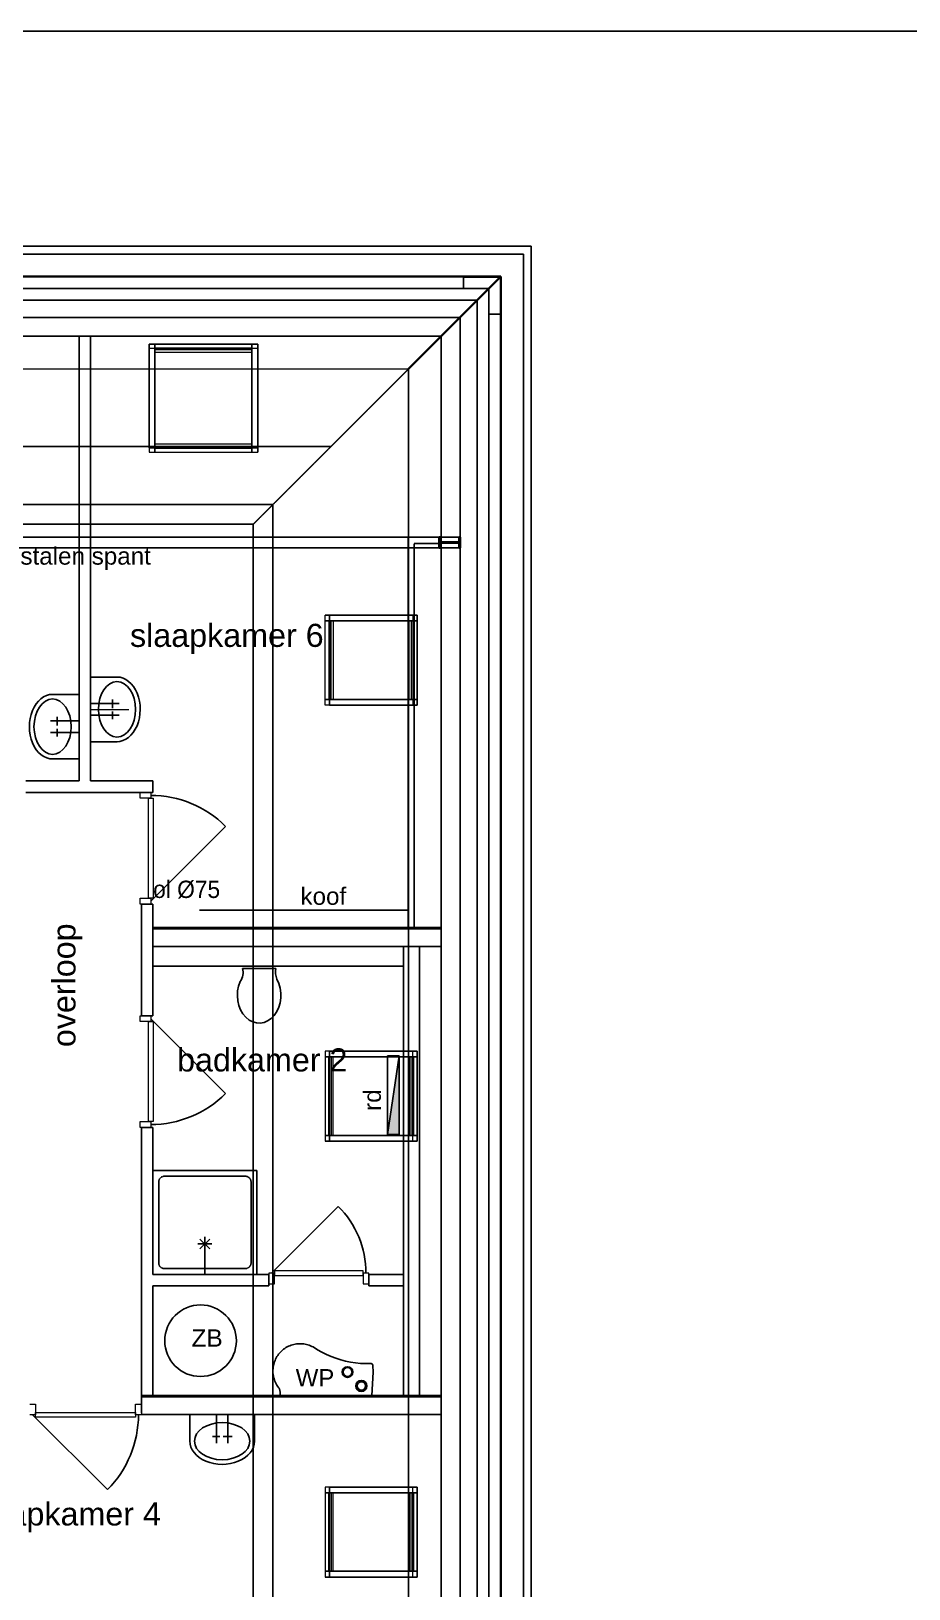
# Model space of a CAD drawing. Header units: millimetres. Extents: x 0 to 59350, y 0 to 29700.
# Drawn here: x 36092 to 39894, y 8906 to 15654 of the extents above; entities that cross this region are included whole.
import ezdxf

# ---------------------------------------------------------------- set-up
doc = ezdxf.new("R2010")
doc.units = ezdxf.units.MM
doc.linetypes.add('PUNKT2_S9', pattern=[1, 0, -1])
doc.linetypes.add('VERDECKT2_S2', pattern=[2.7, 2, -0.7])
doc.layers.add('Label', color=7, linetype='Continuous', lineweight=25)
doc.layers.add('Standard', color=7, linetype='Continuous', lineweight=25)
doc.styles.add('ARIAL', font='arial.ttf')

msp = doc.modelspace()

# ---------------------------------------------------------------- hatches: boundary and pattern name
at = {"layer": 'Standard', "linetype": 'PUNKT2_S9', "lineweight": 25}
msp.add_hatch(color=8, dxfattribs=at).paths.add_polyline_path([(37635.9, 10873.9), (37685.9, 10873.9), (37685.9, 11215.4)])

# ---------------------------------------------------------------- linework, layer by layer
at = {"layer": 'Label', "color": 7, "linetype": 'Continuous', "lineweight": -3}
msp.add_circle((36826.1, 9980.6), 155, dxfattribs=at)
at = {"layer": 'Standard', "color": 7, "linetype": 'Continuous', "lineweight": -3}
for p, q in [((42773, 15653.5), (35335.5, 15653.5)), ((38126.9, 7485.9), (38126.9, 14590.3)), ((37724.7, 13460.9), (37724.7, 11770.6)), ((37726.9, 13460.9), (37724.7, 13460.9)), ((37724.7, 11770.6), (37726.9, 11770.6)), ((36619.7, 11603.1), (36619.7, 11688.1)), ((37704.7, 11688.1), (37704.7, 10268.1)), ((37726.9, 11688.1), (37704.7, 11688.1)), ((37704.7, 11603.1), (37704.7, 11688.1)), ((37635.9, 11215.4), (37685.9, 11215.4)), ((37635.9, 10873.9), (37635.9, 11215.4)), ((37635.9, 10873.9), (37685.9, 11215.4)), ((37685.9, 11215.4), (37685.9, 10873.9)), ((37685.9, 10873.9), (37635.9, 10873.9)), ((37704.7, 10268.1), (37704.7, 10218.1)), ((37704.7, 10218.1), (37704.7, 9743.1)), ((37704.7, 9743.1), (37726.9, 9743.1))]:
    msp.add_line(p, q, dxfattribs=at)
at = {"layer": 'Standard', "color": 5, "linetype": 'Continuous', "lineweight": -3}
for p, q in [((38258.2, 14721.6), (34391.2, 14721.6)), ((38258.2, 7354.6), (38258.2, 14721.6)), ((34424.7, 14688.1), (38224.7, 14688.1)), ((38224.7, 14688.1), (38224.7, 7388.1)), ((37073.7, 14298.2), (36603.7, 14298.2)), ((36603.7, 14298.2), (36603.7, 14190.3)), ((37073.7, 14190.3), (37073.7, 14298.2)), ((37764.1, 13123.6), (37726.9, 13123.6)), ((37764.1, 12733.6), (37764.1, 13123.6)), ((36349.7, 12855.6), (36464.2, 12855.6)), ((36299.7, 12780.6), (36185.2, 12780.6)), ((36444.6, 12758.9), (36444.6, 12720.5)), ((36349.7, 12740.6), (36472.9, 12740.6)), ((36349.7, 12690.6), (36472.9, 12690.6)), ((36444.6, 12705.6), (36444.6, 12673.2)), ((37726.9, 12733.6), (37764.1, 12733.6)), ((36299.7, 12665.6), (36176.5, 12665.6)), ((36204.8, 12683.9), (36204.8, 12645.5)), ((36204.8, 12630.6), (36204.8, 12598.2)), ((36299.7, 12615.6), (36176.5, 12615.6)), ((36349.7, 12575.6), (36465.1, 12575.6)), ((36299.7, 12500.6), (36184.3, 12500.6)), ((36610.2, 11884.6), (36934.4, 12208.8)), ((37726.9, 11770.6), (36619.7, 11770.6)), ((36619.7, 11770.6), (36619.7, 11764.4)), ((36619.7, 11764.4), (37726.9, 11764.4)), ((37726.9, 11764.4), (36619.7, 11764.4)), ((36619.7, 11764.4), (36619.7, 11694.4)), ((36619.7, 11694.4), (36619.7, 11688.1)), ((36619.7, 11688.1), (37726.9, 11688.1)), ((37704.7, 11603.1), (36619.7, 11603.1)), ((37152.5, 11593.1), (37008.2, 11593.1)), ((36610.2, 11375.6), (36934.4, 11051.4)), ((37764.1, 11235.2), (37726.9, 11235.2)), ((37764.1, 10845.2), (37764.1, 11235.2)), ((37726.9, 10845.2), (37764.1, 10845.2)), ((37069.7, 10718.1), (36619.7, 10718.1)), ((36619.7, 10718.1), (36619.7, 10268.1)), ((36644.7, 10668.1), (36644.7, 10318.1)), ((37019.7, 10693.1), (36669.7, 10693.1)), ((37044.7, 10318.1), (37044.7, 10668.1)), ((37069.7, 10268.1), (37069.7, 10718.1)), ((37133.7, 10273.6), (37422.5, 10562.5)), ((36814.7, 10399.9), (36874.7, 10399.9)), ((36823.5, 10421.2), (36865.9, 10378.7)), ((36865.9, 10421.2), (36823.5, 10378.7)), ((36844.7, 10268.1), (36844.7, 10429.9)), ((36619.7, 10268.1), (37069.7, 10268.1)), ((36669.7, 10293.1), (37019.7, 10293.1)), ((36569.7, 9736.9), (36569.7, 9743.1)), ((37726.9, 9743.1), (36569.7, 9743.1)), ((36569.7, 9736.9), (37726.9, 9736.9)), ((37726.9, 9736.9), (36569.7, 9736.9)), ((36569.7, 9700.6), (36569.7, 9736.9)), ((36098.7, 9660.1), (36422.9, 9335.9)), ((36569.7, 9666.9), (36569.7, 9700.6)), ((36569.7, 9660.6), (37726.9, 9660.6)), ((36779.7, 9660.1), (36779.7, 9544.8)), ((36894.7, 9660.1), (36894.7, 9537)), ((36944.7, 9660.1), (36944.7, 9537)), ((37059.7, 9660.1), (37059.7, 9545.6)), ((36909.7, 9565.2), (36877.3, 9565.2)), ((36962.9, 9565.2), (36924.5, 9565.2)), ((37764.1, 9346.7), (37726.9, 9346.7)), ((37764.1, 8956.7), (37764.1, 9346.7)), ((37726.9, 8956.7), (37764.1, 8956.7))]:
    msp.add_line(p, q, dxfattribs=at)
at = {"layer": 'Standard', "color": 51, "linetype": 'Continuous', "lineweight": 18}
for p, q in [((37364.7, 14688.1), (34424.7, 14688.1)), ((38224.7, 14688.1), (37364.7, 14688.1)), ((38224.7, 7388.1), (38224.7, 14688.1))]:
    msp.add_line(p, q, dxfattribs=at)
at = {"layer": 'Standard', "color": 34, "linetype": 'Continuous', "lineweight": 18}
for p, q in [((38126.9, 14590.3), (34522.5, 14590.3)), ((37726.9, 14190.3), (38126.9, 14590.3)), ((38126.9, 14590.3), (37726.9, 14190.3)), ((38126.9, 7485.9), (38126.9, 14590.3))]:
    msp.add_line(p, q, dxfattribs=at)
at = {"layer": 'Standard', "color": 255, "linetype": 'Continuous', "lineweight": 35}
for p, q in [((38126.9, 14590.3), (34522.5, 14590.3)), ((37726.9, 14190.3), (38126.9, 14590.3)), ((38126.9, 14590.3), (37726.9, 14190.3)), ((38126.9, 7485.9), (38126.9, 14590.3))]:
    msp.add_line(p, q, dxfattribs=at)
at = {"layer": 'Standard', "color": 7, "linetype": 'Continuous', "lineweight": 25}
msp.add_line((38126.9, 14590.3), (37726.9, 14190.3), dxfattribs=at)
at = {"layer": 'Standard', "color": 1, "linetype": 'VERDECKT2_S2', "lineweight": -3}
for p, q in [((38124.7, 14588.1), (37964.7, 14588.1)), ((37964.7, 14588.1), (37964.7, 14538.1)), ((38124.7, 14538.1), (38124.7, 14588.1)), ((34574.7, 14538.1), (37364.7, 14538.1)), ((37964.7, 14538.1), (34684.7, 14538.1)), ((37364.7, 14538.1), (38074.7, 14538.1)), ((38074.7, 14538.1), (38074.7, 7538.1)), ((38124.7, 14428.1), (38124.7, 14538.1)), ((34639.1, 14488.1), (38024.7, 14488.1)), ((38024.7, 14488.1), (34639.1, 14488.1)), ((38024.7, 14488.1), (38024.7, 7588.1)), ((38024.7, 7588.1), (38024.7, 14488.1)), ((34735.6, 14413.1), (37949.7, 14413.1)), ((37949.7, 14413.1), (34735.6, 14413.1)), ((37949.7, 14413.1), (37949.7, 7663.1)), ((37949.7, 7663.1), (37949.7, 14413.1)), ((38074.7, 7648.1), (38074.7, 14428.1)), ((38074.7, 14428.1), (38124.7, 14428.1)), ((34780.7, 14332.1), (36299.7, 14332.1)), ((36349.7, 14332.1), (36299.7, 14332.1)), ((36299.7, 14332.1), (36299.7, 14190.3)), ((36299.7, 14332.1), (36349.7, 14332.1)), ((36349.7, 14190.3), (36349.7, 14332.1)), ((36349.7, 14332.1), (37868.7, 14332.1)), ((37868.7, 14332.1), (37868.7, 7744.1)), ((36603.7, 14190.3), (36603.7, 13848.3)), ((37054.5, 13517.9), (37726.9, 14190.3)), ((37726.9, 14190.3), (37054.5, 13517.9)), ((37054.5, 13517.9), (37726.9, 14190.3)), ((37726.9, 14190.3), (37054.5, 13517.9)), ((37073.7, 13848.3), (37073.7, 14190.3)), ((36603.7, 13848.3), (37073.7, 13848.3)), ((37054.5, 13517.9), (35594.9, 13517.9)), ((35594.9, 13517.9), (37054.5, 13517.9)), ((37054.5, 13517.9), (35594.9, 13517.9)), ((35594.9, 13517.9), (37054.5, 13517.9)), ((37054.5, 8558.3), (37054.5, 13517.9)), ((37054.5, 13517.9), (37054.5, 8558.3)), ((37054.5, 8558.3), (37054.5, 13517.9)), ((37054.5, 13517.9), (37054.5, 8558.3)), ((37751.7, 13460.9), (37726.9, 13460.9)), ((37859.7, 13460.9), (37751.7, 13460.9)), ((37751.7, 13433.9), (37859.7, 13433.9)), ((37751.7, 11770.6), (37751.7, 13433.9)), ((37859.7, 13433.9), (37859.7, 13460.9)), ((37726.9, 13123.6), (37384.8, 13123.6)), ((37384.8, 13123.6), (37384.8, 12733.6)), ((37384.8, 12733.6), (37726.9, 12733.6)), ((37726.9, 11770.6), (37751.7, 11770.6)), ((37868.7, 11770.6), (37726.9, 11770.6)), ((37726.9, 11764.4), (37868.7, 11764.4)), ((37868.7, 11764.4), (37726.9, 11764.4)), ((37868.7, 11764.4), (37868.7, 11770.6)), ((37868.7, 11694.4), (37868.7, 11764.4)), ((37726.9, 11688.1), (37868.7, 11688.1)), ((37773.7, 11688.1), (37726.9, 11688.1)), ((37773.7, 9743.1), (37773.7, 11688.1)), ((37868.7, 11688.1), (37868.7, 11694.4)), ((37726.9, 11235.2), (37384.8, 11235.2)), ((37384.8, 11235.2), (37384.8, 10845.2)), ((37384.8, 10845.2), (37726.9, 10845.2)), ((37726.9, 9743.1), (37773.7, 9743.1)), ((37868.7, 9743.1), (37726.9, 9743.1)), ((37726.9, 9736.9), (37868.7, 9736.9)), ((37868.7, 9736.9), (37726.9, 9736.9)), ((37868.7, 9736.9), (37868.7, 9743.1)), ((37868.7, 9666.9), (37868.7, 9736.9)), ((37726.9, 9660.6), (37868.7, 9660.6)), ((37868.7, 9660.6), (37868.7, 9666.9)), ((37726.9, 9346.7), (37384.8, 9346.7)), ((37384.8, 9346.7), (37384.8, 8956.7)), ((37384.8, 8956.7), (37726.9, 8956.7))]:
    msp.add_line(p, q, dxfattribs=at)
at = {"layer": 'Standard', "color": 59, "linetype": 'Continuous', "lineweight": 18}
for p, q in [((36603.7, 14298.2), (36603.7, 13848.3)), ((36628.7, 14298.2), (36603.7, 14298.2)), ((36603.7, 14298.2), (36603.7, 14279.1)), ((36603.7, 14279.1), (36603.7, 13829.1)), ((36628.7, 14279.1), (36603.7, 14279.1)), ((36628.7, 13848.3), (36628.7, 14298.2)), ((36628.7, 14298.2), (36628.7, 14279.1)), ((37048.7, 14298.2), (36628.7, 14298.2)), ((36628.7, 14298.2), (36628.7, 14282.1)), ((36628.7, 14298.2), (36628.7, 14279.1)), ((36628.7, 14282.1), (37048.7, 14282.1)), ((36628.7, 14282.1), (36628.7, 14263)), ((36628.7, 13829.1), (36628.7, 14279.1)), ((37048.7, 14279.1), (36628.7, 14279.1)), ((36628.7, 14279.1), (36628.7, 14263)), ((36628.7, 14263), (37048.7, 14263)), ((37073.7, 14298.2), (37048.7, 14298.2)), ((37048.7, 14298.2), (37048.7, 13848.3)), ((37048.7, 14298.2), (37048.7, 14279.1)), ((37048.7, 14282.1), (37048.7, 14298.2)), ((37048.7, 14298.2), (37048.7, 14279.1)), ((37048.7, 14282.1), (37048.7, 14263)), ((37073.7, 14279.1), (37048.7, 14279.1)), ((37048.7, 14279.1), (37048.7, 13829.1)), ((37048.7, 14263), (37048.7, 14279.1)), ((37073.7, 13848.3), (37073.7, 14298.2)), ((37073.7, 14298.2), (37073.7, 14279.1)), ((37073.7, 13829.1), (37073.7, 14279.1)), ((36603.7, 13848.3), (36628.7, 13848.3)), ((36603.7, 13848.3), (36603.7, 13829.1)), ((37048.7, 13864.3), (36628.7, 13864.3)), ((36628.7, 13864.3), (36628.7, 13848.3)), ((36628.7, 13864.3), (36628.7, 13845.2)), ((36628.7, 13848.3), (36628.7, 13829.1)), ((36628.7, 13848.3), (37048.7, 13848.3)), ((36628.7, 13848.3), (36628.7, 13829.1)), ((37048.7, 13845.2), (36628.7, 13845.2)), ((36628.7, 13845.2), (36628.7, 13829.1)), ((37048.7, 13848.3), (37048.7, 13864.3)), ((37048.7, 13864.3), (37048.7, 13845.2)), ((37048.7, 13848.3), (37073.7, 13848.3)), ((37048.7, 13848.3), (37048.7, 13829.1)), ((37048.7, 13848.3), (37048.7, 13829.1)), ((37048.7, 13829.1), (37048.7, 13845.2)), ((37073.7, 13848.3), (37073.7, 13829.1)), ((36603.7, 13829.1), (36628.7, 13829.1)), ((36628.7, 13829.1), (37048.7, 13829.1)), ((37048.7, 13829.1), (37073.7, 13829.1)), ((37365.7, 13123.6), (37744.9, 13123.6)), ((37365.7, 13098.6), (37365.7, 13123.6)), ((37384.8, 13123.6), (37365.7, 13123.6)), ((37744.9, 13098.6), (37365.7, 13098.6)), ((37384.8, 13098.6), (37365.7, 13098.6)), ((37365.7, 12758.6), (37365.7, 13098.6)), ((37365.7, 13098.6), (37381.8, 13098.6)), ((37384.8, 13098.6), (37365.7, 13098.6)), ((37381.8, 13098.6), (37381.8, 12758.6)), ((37400.9, 13098.6), (37381.8, 13098.6)), ((37384.8, 13123.6), (37764.1, 13123.6)), ((37384.8, 13098.6), (37384.8, 13123.6)), ((37764.1, 13098.6), (37384.8, 13098.6)), ((37384.8, 12758.6), (37384.8, 13098.6)), ((37384.8, 13098.6), (37400.9, 13098.6)), ((37400.9, 13098.6), (37400.9, 12758.6)), ((37728.9, 12758.6), (37728.9, 13098.6)), ((37728.9, 13098.6), (37744.9, 13098.6)), ((37748, 13098.6), (37728.9, 13098.6)), ((37744.9, 13123.6), (37744.9, 13098.6)), ((37764.1, 13123.6), (37744.9, 13123.6)), ((37764.1, 13098.6), (37744.9, 13098.6)), ((37744.9, 13098.6), (37744.9, 12758.6)), ((37764.1, 13098.6), (37744.9, 13098.6)), ((37748, 12758.6), (37748, 13098.6)), ((37748, 13098.6), (37764.1, 13098.6)), ((37764.1, 13123.6), (37764.1, 13098.6)), ((37764.1, 13098.6), (37764.1, 12758.6)), ((37365.7, 12733.6), (37365.7, 12758.6)), ((37365.7, 12758.6), (37744.9, 12758.6)), ((37384.8, 12758.6), (37365.7, 12758.6)), ((37381.8, 12758.6), (37365.7, 12758.6)), ((37384.8, 12758.6), (37365.7, 12758.6)), ((37400.9, 12758.6), (37381.8, 12758.6)), ((37384.8, 12733.6), (37384.8, 12758.6)), ((37384.8, 12758.6), (37764.1, 12758.6)), ((37400.9, 12758.6), (37384.8, 12758.6)), ((37744.9, 12758.6), (37728.9, 12758.6)), ((37748, 12758.6), (37728.9, 12758.6)), ((37744.9, 12758.6), (37744.9, 12733.6)), ((37764.1, 12758.6), (37744.9, 12758.6)), ((37764.1, 12758.6), (37744.9, 12758.6)), ((37764.1, 12758.6), (37748, 12758.6)), ((37764.1, 12758.6), (37764.1, 12733.6)), ((37744.9, 12733.6), (37365.7, 12733.6)), ((37384.8, 12733.6), (37365.7, 12733.6)), ((37764.1, 12733.6), (37384.8, 12733.6)), ((37764.1, 12733.6), (37744.9, 12733.6)), ((37744.9, 11235.2), (37365.7, 11235.2)), ((37365.7, 11235.2), (37365.7, 11210.2)), ((37384.8, 11235.2), (37365.7, 11235.2)), ((37365.7, 11210.2), (37744.9, 11210.2)), ((37384.8, 11210.2), (37365.7, 11210.2)), ((37365.7, 11210.2), (37365.7, 10870.2)), ((37381.8, 11210.2), (37365.7, 11210.2)), ((37384.8, 11210.2), (37365.7, 11210.2)), ((37381.8, 10870.2), (37381.8, 11210.2)), ((37400.9, 11210.2), (37381.8, 11210.2)), ((37764.1, 11235.2), (37384.8, 11235.2)), ((37384.8, 11235.2), (37384.8, 11210.2)), ((37384.8, 11210.2), (37764.1, 11210.2)), ((37384.8, 11210.2), (37384.8, 10870.2)), ((37400.9, 11210.2), (37384.8, 11210.2)), ((37400.9, 10870.2), (37400.9, 11210.2)), ((37744.9, 11210.2), (37728.9, 11210.2)), ((37728.9, 11210.2), (37728.9, 10870.2)), ((37748, 11210.2), (37728.9, 11210.2)), ((37744.9, 11210.2), (37744.9, 11235.2)), ((37764.1, 11235.2), (37744.9, 11235.2)), ((37764.1, 11210.2), (37744.9, 11210.2)), ((37744.9, 10870.2), (37744.9, 11210.2)), ((37764.1, 11210.2), (37744.9, 11210.2)), ((37764.1, 11210.2), (37748, 11210.2)), ((37748, 11210.2), (37748, 10870.2)), ((37764.1, 11210.2), (37764.1, 11235.2)), ((37764.1, 10870.2), (37764.1, 11210.2)), ((37744.9, 10870.2), (37365.7, 10870.2)), ((37365.7, 10870.2), (37365.7, 10845.2)), ((37384.8, 10870.2), (37365.7, 10870.2)), ((37365.7, 10870.2), (37381.8, 10870.2)), ((37384.8, 10870.2), (37365.7, 10870.2)), ((37400.9, 10870.2), (37381.8, 10870.2)), ((37764.1, 10870.2), (37384.8, 10870.2)), ((37384.8, 10870.2), (37384.8, 10845.2)), ((37384.8, 10870.2), (37400.9, 10870.2)), ((37728.9, 10870.2), (37744.9, 10870.2)), ((37748, 10870.2), (37728.9, 10870.2)), ((37744.9, 10845.2), (37744.9, 10870.2)), ((37764.1, 10870.2), (37744.9, 10870.2)), ((37764.1, 10870.2), (37744.9, 10870.2)), ((37748, 10870.2), (37764.1, 10870.2)), ((37764.1, 10845.2), (37764.1, 10870.2)), ((37365.7, 10845.2), (37744.9, 10845.2)), ((37384.8, 10845.2), (37365.7, 10845.2)), ((37384.8, 10845.2), (37764.1, 10845.2)), ((37764.1, 10845.2), (37744.9, 10845.2)), ((37744.9, 9346.7), (37365.7, 9346.7)), ((37365.7, 9346.7), (37365.7, 9321.7)), ((37384.8, 9346.7), (37365.7, 9346.7)), ((37365.7, 9321.7), (37744.9, 9321.7)), ((37384.8, 9321.7), (37365.7, 9321.7)), ((37365.7, 9321.7), (37365.7, 8981.7)), ((37381.8, 9321.7), (37365.7, 9321.7)), ((37384.8, 9321.7), (37365.7, 9321.7)), ((37381.8, 8981.7), (37381.8, 9321.7)), ((37400.9, 9321.7), (37381.8, 9321.7)), ((37764.1, 9346.7), (37384.8, 9346.7)), ((37384.8, 9346.7), (37384.8, 9321.7)), ((37384.8, 9321.7), (37764.1, 9321.7)), ((37384.8, 9321.7), (37384.8, 8981.7)), ((37400.9, 9321.7), (37384.8, 9321.7)), ((37400.9, 8981.7), (37400.9, 9321.7)), ((37744.9, 9321.7), (37728.9, 9321.7)), ((37728.9, 9321.7), (37728.9, 8981.7)), ((37748, 9321.7), (37728.9, 9321.7)), ((37744.9, 9321.7), (37744.9, 9346.7)), ((37764.1, 9346.7), (37744.9, 9346.7)), ((37764.1, 9321.7), (37744.9, 9321.7)), ((37744.9, 8981.7), (37744.9, 9321.7)), ((37764.1, 9321.7), (37744.9, 9321.7)), ((37764.1, 9321.7), (37748, 9321.7)), ((37748, 9321.7), (37748, 8981.7)), ((37764.1, 9321.7), (37764.1, 9346.7)), ((37764.1, 8981.7), (37764.1, 9321.7)), ((37744.9, 8981.7), (37365.7, 8981.7)), ((37365.7, 8981.7), (37365.7, 8956.7)), ((37384.8, 8981.7), (37365.7, 8981.7)), ((37365.7, 8981.7), (37381.8, 8981.7)), ((37384.8, 8981.7), (37365.7, 8981.7)), ((37400.9, 8981.7), (37381.8, 8981.7)), ((37764.1, 8981.7), (37384.8, 8981.7)), ((37384.8, 8981.7), (37384.8, 8956.7)), ((37384.8, 8981.7), (37400.9, 8981.7)), ((37728.9, 8981.7), (37744.9, 8981.7)), ((37748, 8981.7), (37728.9, 8981.7)), ((37744.9, 8956.7), (37744.9, 8981.7)), ((37764.1, 8981.7), (37744.9, 8981.7)), ((37764.1, 8981.7), (37744.9, 8981.7)), ((37748, 8981.7), (37764.1, 8981.7)), ((37764.1, 8956.7), (37764.1, 8981.7)), ((37365.7, 8956.7), (37744.9, 8956.7)), ((37384.8, 8956.7), (37365.7, 8956.7)), ((37384.8, 8956.7), (37764.1, 8956.7)), ((37764.1, 8956.7), (37744.9, 8956.7))]:
    msp.add_line(p, q, dxfattribs=at)
at = {"layer": 'Standard', "color": 4, "linetype": 'Continuous', "lineweight": 18}
for p, q in [((37048.7, 14272.6), (36628.7, 14272.6)), ((36628.7, 14272.6), (36628.7, 13854.8)), ((37048.7, 13854.8), (37048.7, 14272.6)), ((36628.7, 13854.8), (37048.7, 13854.8)), ((37391.3, 13098.6), (37738.4, 13098.6)), ((37391.3, 12758.6), (37391.3, 13098.6)), ((37738.4, 13098.6), (37738.4, 12758.6)), ((37738.4, 12758.6), (37391.3, 12758.6)), ((37738.4, 11210.2), (37391.3, 11210.2)), ((37391.3, 11210.2), (37391.3, 10870.2)), ((37738.4, 10870.2), (37738.4, 11210.2)), ((37391.3, 10870.2), (37738.4, 10870.2)), ((37738.4, 9321.7), (37391.3, 9321.7)), ((37391.3, 9321.7), (37391.3, 8981.7)), ((37738.4, 8981.7), (37738.4, 9321.7)), ((37391.3, 8981.7), (37738.4, 8981.7))]:
    msp.add_line(p, q, dxfattribs=at)
at = {"layer": 'Standard', "color": 30, "linetype": 'VERDECKT2_S2', "lineweight": 18}
for p in [(34922.5, 14190.3), (37726.9, 7885.9)]:
    msp.add_line(p, (37726.9, 14190.3), dxfattribs=at)
at = {"layer": 'Standard', "color": 255, "linetype": 'Continuous', "lineweight": -3}
for p, q in [((36299.7, 14190.3), (36299.7, 12405.6)), ((36349.7, 12405.6), (36349.7, 14190.3)), ((36299.7, 12405.6), (36069.7, 12405.6)), ((36069.7, 12355.6), (36569.7, 12355.6)), ((36619.7, 12405.6), (36349.7, 12405.6)), ((36569.7, 12355.6), (36619.7, 12355.6)), ((36619.7, 12355.6), (36619.7, 12405.6)), ((36569.7, 11872.1), (36604.7, 11872.1)), ((36569.7, 11872.1), (36569.7, 11388.1)), ((36604.7, 11872.1), (36619.7, 11872.1)), ((36619.7, 11388.1), (36619.7, 11872.1)), ((36604.7, 11388.1), (36569.7, 11388.1)), ((36619.7, 11388.1), (36604.7, 11388.1)), ((36569.7, 10904.6), (36604.7, 10904.6)), ((36569.7, 10904.6), (36569.7, 9743.1)), ((36604.7, 10904.6), (36619.7, 10904.6)), ((36619.7, 10268.1), (36619.7, 10904.6)), ((37121.2, 10268.1), (36619.7, 10268.1)), ((37121.2, 10268.1), (37121.2, 10233.1)), ((37554.7, 10233.1), (37554.7, 10268.1)), ((37704.7, 10268.1), (37554.7, 10268.1)), ((37704.7, 10218.1), (37704.7, 10268.1)), ((36619.7, 9743.1), (36619.7, 10218.1)), ((36619.7, 10218.1), (37121.2, 10218.1)), ((37121.2, 10233.1), (37121.2, 10218.1)), ((37554.7, 10218.1), (37554.7, 10233.1)), ((37554.7, 10218.1), (37704.7, 10218.1)), ((36569.7, 9743.1), (36619.7, 9743.1))]:
    msp.add_line(p, q, dxfattribs=at)
at = {"layer": 'Standard', "color": 7, "linetype": 'VERDECKT2_S2', "lineweight": 18}
msp.add_line((37726.9, 14190.3), (37726.9, 7885.9), dxfattribs=at)
at = {"layer": 'Standard', "color": 255, "linetype": 'VERDECKT2_S2', "lineweight": -3}
msp.add_line((37391.2, 13854.7), (35258.1, 13854.7), dxfattribs=at)
at = {"layer": 'Standard', "color": 7, "linetype": 'VERDECKT2_S2', "lineweight": -3}
for p, q in [((35509.9, 13602.9), (37139.5, 13602.9)), ((37139.5, 13602.9), (37139.5, 8473.3))]:
    msp.add_line(p, q, dxfattribs=at)
at = {"layer": 'Standard', "color": 5, "linetype": 'VERDECKT2_S2', "lineweight": -3}
for p, q in [((37945.7, 13460.9), (34703.7, 13460.9)), ((37945.7, 13415.4), (34703.7, 13415.4)), ((36821.7, 11845.6), (37724.7, 11845.6))]:
    msp.add_line(p, q, dxfattribs=at)
at = {"layer": 'Standard', "color": 2, "linetype": 'Continuous', "lineweight": 35}
for p, q in [((37859.7, 13415.4), (37859.7, 13460.9)), ((37859.7, 13460.9), (37863.7, 13460.9)), ((37863.7, 13443.9), (37863.7, 13460.9)), ((37863.7, 13432.3), (37863.7, 13415.4)), ((37868.2, 13439.4), (37941.2, 13439.4)), ((37868.2, 13436.8), (37941.2, 13436.8)), ((37945.7, 13460.9), (37949.7, 13460.9)), ((37945.7, 13443.9), (37945.7, 13460.9)), ((37945.7, 13432.3), (37945.7, 13415.4)), ((37949.7, 13415.4), (37949.7, 13460.9)), ((37859.7, 13415.4), (37863.7, 13415.4)), ((37945.7, 13415.4), (37949.7, 13415.4))]:
    msp.add_line(p, q, dxfattribs=at)
at = {"layer": 'Standard', "color": 7, "linetype": 'Continuous', "lineweight": 18}
msp.add_line((36349.7, 12715.6), (36515.8, 12715.6), dxfattribs=at)
at = {"layer": 'Standard', "color": 131, "linetype": 'Continuous', "lineweight": 18}
for p, q in [((36564.2, 12330.6), (36564.2, 12355.6)), ((36564.2, 12355.6), (36610.2, 12355.6)), ((36610.2, 12355.6), (36610.2, 12330.6)), ((36610.2, 12330.6), (36564.2, 12330.6)), ((36600.2, 11897.1), (36600.2, 12330.6)), ((36600.2, 12330.6), (36620.2, 12330.6)), ((36620.2, 12330.6), (36620.2, 11897.1)), ((36564.2, 11872.1), (36564.2, 11897.1)), ((36564.2, 11897.1), (36610.2, 11897.1)), ((36620.2, 11897.1), (36600.2, 11897.1)), ((36610.2, 11897.1), (36610.2, 11872.1)), ((36610.2, 11872.1), (36564.2, 11872.1)), ((36564.2, 11363.1), (36564.2, 11388.1)), ((36564.2, 11388.1), (36610.2, 11388.1)), ((36610.2, 11363.1), (36564.2, 11363.1)), ((36600.2, 10929.6), (36600.2, 11363.1)), ((36600.2, 11363.1), (36620.2, 11363.1)), ((36610.2, 11388.1), (36610.2, 11363.1)), ((36620.2, 11363.1), (36620.2, 10929.6)), ((36564.2, 10904.6), (36564.2, 10929.6)), ((36564.2, 10929.6), (36610.2, 10929.6)), ((36610.2, 10904.6), (36564.2, 10904.6)), ((36620.2, 10929.6), (36600.2, 10929.6)), ((36610.2, 10929.6), (36610.2, 10904.6)), ((37146.2, 10273.6), (37121.2, 10273.6)), ((37121.2, 10273.6), (37121.2, 10227.6)), ((37529.7, 10283.6), (37146.2, 10283.6)), ((37146.2, 10283.6), (37146.2, 10263.6)), ((37146.2, 10227.6), (37146.2, 10273.6)), ((37146.2, 10263.6), (37529.7, 10263.6)), ((37529.7, 10263.6), (37529.7, 10283.6)), ((37554.7, 10273.6), (37529.7, 10273.6)), ((37529.7, 10273.6), (37529.7, 10227.6)), ((37554.7, 10227.6), (37554.7, 10273.6)), ((37121.2, 10227.6), (37146.2, 10227.6)), ((37529.7, 10227.6), (37554.7, 10227.6)), ((36086.2, 9706.1), (36111.2, 9706.1)), ((36111.2, 9660.1), (36086.2, 9660.1)), ((36111.2, 9706.1), (36111.2, 9660.1)), ((36111.2, 9650.1), (36111.2, 9670.1)), ((36111.2, 9670.1), (36544.7, 9670.1)), ((36544.7, 9650.1), (36111.2, 9650.1)), ((36544.7, 9660.1), (36544.7, 9706.1)), ((36544.7, 9706.1), (36569.7, 9706.1)), ((36544.7, 9670.1), (36544.7, 9650.1)), ((36569.7, 9660.1), (36544.7, 9660.1)), ((36569.7, 9706.1), (36569.7, 9660.1))]:
    msp.add_line(p, q, dxfattribs=at)
at = {"layer": 'Standard', "color": 30, "linetype": 'Continuous', "lineweight": -3}
for p, q in [((37164.1, 9921.9), (37160.4, 9917)), ((37160.4, 9917), (37164.1, 9921.9)), ((37168, 9926.7), (37164.1, 9921.9)), ((37164.1, 9921.9), (37168, 9926.7)), ((37172.1, 9931.3), (37168, 9926.7)), ((37168, 9926.7), (37172.1, 9931.3)), ((37176.5, 9935.6), (37172.1, 9931.3)), ((37172.1, 9931.3), (37176.5, 9935.6)), ((37181.1, 9939.8), (37176.5, 9935.6)), ((37176.5, 9935.6), (37181.1, 9939.8)), ((37185.9, 9943.6), (37181.1, 9939.8)), ((37181.1, 9939.8), (37185.9, 9943.6)), ((37190.9, 9947.2), (37185.9, 9943.6)), ((37185.9, 9943.6), (37190.9, 9947.2)), ((37196.1, 9950.6), (37190.9, 9947.2)), ((37190.9, 9947.2), (37196.1, 9950.6)), ((37201.4, 9953.6), (37196.1, 9950.6)), ((37196.1, 9950.6), (37201.4, 9953.6)), ((37206.9, 9956.4), (37201.4, 9953.6)), ((37201.4, 9953.6), (37206.9, 9956.4)), ((37212.6, 9958.9), (37206.9, 9956.4)), ((37206.9, 9956.4), (37212.6, 9958.9)), ((37218.3, 9961.1), (37212.6, 9958.9)), ((37212.6, 9958.9), (37218.3, 9961.1)), ((37224.2, 9963), (37218.3, 9961.1)), ((37218.3, 9961.1), (37224.2, 9963)), ((37230.2, 9964.6), (37224.2, 9963)), ((37224.2, 9963), (37230.2, 9964.6)), ((37236.2, 9965.9), (37230.2, 9964.6)), ((37230.2, 9964.6), (37236.2, 9965.9)), ((37242.3, 9966.8), (37236.2, 9965.9)), ((37236.2, 9965.9), (37242.3, 9966.8)), ((37248.4, 9967.4), (37242.3, 9966.8)), ((37242.3, 9966.8), (37248.4, 9967.4)), ((37254.6, 9967.7), (37248.4, 9967.4)), ((37248.4, 9967.4), (37254.6, 9967.7)), ((37260.8, 9967.7), (37254.6, 9967.7)), ((37254.6, 9967.7), (37260.8, 9967.7)), ((37266.9, 9967.4), (37260.8, 9967.7)), ((37260.8, 9967.7), (37266.9, 9967.4)), ((37273.1, 9966.7), (37266.9, 9967.4)), ((37266.9, 9967.4), (37273.1, 9966.7)), ((37279.1, 9965.7), (37273.1, 9966.7)), ((37273.1, 9966.7), (37279.1, 9965.7)), ((37285.2, 9964.5), (37279.1, 9965.7)), ((37279.1, 9965.7), (37285.2, 9964.5)), ((37291.1, 9962.8), (37285.2, 9964.5)), ((37285.2, 9964.5), (37291.1, 9962.8)), ((37297, 9960.9), (37291.1, 9962.8)), ((37291.1, 9962.8), (37297, 9960.9)), ((37302.7, 9958.7), (37297, 9960.9)), ((37297, 9960.9), (37302.7, 9958.7)), ((37308.4, 9956.2), (37302.7, 9958.7)), ((37302.7, 9958.7), (37308.4, 9956.2)), ((37313.9, 9953.4), (37308.4, 9956.2)), ((37308.4, 9956.2), (37313.9, 9953.4)), ((37332.4, 9941.6), (37313.9, 9953.4)), ((37313.9, 9953.4), (37332.4, 9941.6)), ((37351.6, 9930.8), (37332.4, 9941.6)), ((37332.4, 9941.6), (37351.6, 9930.8)), ((37371.3, 9921.1), (37351.6, 9930.8)), ((37351.6, 9930.8), (37371.3, 9921.1)), ((37391.5, 9912.3), (37371.3, 9921.1)), ((37371.3, 9921.1), (37391.5, 9912.3)), ((37139.9, 9859.5), (37139.5, 9853.4)), ((37139.5, 9853.4), (37139.9, 9859.5)), ((37139.5, 9853.4), (37139.5, 9847.2)), ((37139.5, 9847.2), (37139.5, 9853.4)), ((37140.5, 9865.7), (37139.9, 9859.5)), ((37139.9, 9859.5), (37140.5, 9865.7)), ((37141.5, 9871.7), (37140.5, 9865.7)), ((37140.5, 9865.7), (37141.5, 9871.7)), ((37142.8, 9877.8), (37141.5, 9871.7)), ((37141.5, 9871.7), (37142.8, 9877.8)), ((37144.4, 9883.7), (37142.8, 9877.8)), ((37142.8, 9877.8), (37144.4, 9883.7)), ((37146.4, 9889.6), (37144.4, 9883.7)), ((37144.4, 9883.7), (37146.4, 9889.6)), ((37148.6, 9895.3), (37146.4, 9889.6)), ((37146.4, 9889.6), (37148.6, 9895.3)), ((37151.1, 9901), (37148.6, 9895.3)), ((37148.6, 9895.3), (37151.1, 9901)), ((37153.9, 9906.5), (37151.1, 9901)), ((37151.1, 9901), (37153.9, 9906.5)), ((37157, 9911.8), (37153.9, 9906.5)), ((37153.9, 9906.5), (37157, 9911.8)), ((37160.4, 9917), (37157, 9911.8)), ((37157, 9911.8), (37160.4, 9917)), ((37412.1, 9904.6), (37391.5, 9912.3)), ((37391.5, 9912.3), (37412.1, 9904.6)), ((37433, 9898), (37412.1, 9904.6)), ((37412.1, 9904.6), (37433, 9898)), ((37454.3, 9892.5), (37433, 9898)), ((37433, 9898), (37454.3, 9892.5)), ((37475.8, 9888.1), (37454.3, 9892.5)), ((37454.3, 9892.5), (37475.8, 9888.1)), ((37497.6, 9884.8), (37475.8, 9888.1)), ((37475.8, 9888.1), (37497.6, 9884.8)), ((37519.4, 9882.6), (37497.6, 9884.8)), ((37497.6, 9884.8), (37519.4, 9882.6)), ((37541.4, 9881.5), (37519.4, 9882.6)), ((37519.4, 9882.6), (37541.4, 9881.5)), ((37563.8, 9881.6), (37541.4, 9881.5)), ((37541.4, 9881.5), (37563.8, 9881.6)), ((37564.3, 9881.6), (37563.8, 9881.6)), ((37563.8, 9881.6), (37564.3, 9881.6)), ((37564.7, 9881.6), (37564.3, 9881.6)), ((37564.3, 9881.6), (37564.7, 9881.6)), ((37565.1, 9881.5), (37564.7, 9881.6)), ((37564.7, 9881.6), (37565.1, 9881.5)), ((37565.5, 9881.4), (37565.1, 9881.5)), ((37565.1, 9881.5), (37565.5, 9881.4)), ((37565.9, 9881.3), (37565.5, 9881.4)), ((37565.5, 9881.4), (37565.9, 9881.3)), ((37566.3, 9881.2), (37565.9, 9881.3)), ((37565.9, 9881.3), (37566.3, 9881.2)), ((37566.8, 9881), (37566.3, 9881.2)), ((37566.3, 9881.2), (37566.8, 9881)), ((37567.1, 9880.9), (37566.8, 9881)), ((37566.8, 9881), (37567.1, 9880.9)), ((37567.5, 9880.7), (37567.1, 9880.9)), ((37567.1, 9880.9), (37567.5, 9880.7)), ((37567.9, 9880.5), (37567.5, 9880.7)), ((37567.5, 9880.7), (37567.9, 9880.5)), ((37568.3, 9880.2), (37567.9, 9880.5)), ((37567.9, 9880.5), (37568.3, 9880.2)), ((37568.6, 9880), (37568.3, 9880.2)), ((37568.3, 9880.2), (37568.6, 9880)), ((37569, 9879.7), (37568.6, 9880)), ((37568.6, 9880), (37569, 9879.7)), ((37569.3, 9879.4), (37569, 9879.7)), ((37569, 9879.7), (37569.3, 9879.4)), ((37569.6, 9879.1), (37569.3, 9879.4)), ((37569.3, 9879.4), (37569.6, 9879.1)), ((37569.9, 9878.8), (37569.6, 9879.1)), ((37569.6, 9879.1), (37569.9, 9878.8)), ((37570.2, 9878.5), (37569.9, 9878.8)), ((37569.9, 9878.8), (37570.2, 9878.5)), ((37570.4, 9878.1), (37570.2, 9878.5)), ((37570.2, 9878.5), (37570.4, 9878.1)), ((37570.7, 9877.8), (37570.4, 9878.1)), ((37570.4, 9878.1), (37570.7, 9877.8)), ((37570.9, 9877.4), (37570.7, 9877.8)), ((37570.7, 9877.8), (37570.9, 9877.4)), ((37571.1, 9877), (37570.9, 9877.4)), ((37570.9, 9877.4), (37571.1, 9877)), ((37571.3, 9876.7), (37571.1, 9877)), ((37571.1, 9877), (37571.3, 9876.7)), ((37571.4, 9876.3), (37571.3, 9876.7)), ((37571.3, 9876.7), (37571.4, 9876.3)), ((37571.6, 9875.9), (37571.4, 9876.3)), ((37571.4, 9876.3), (37571.6, 9875.9)), ((37571.7, 9875.4), (37571.6, 9875.9)), ((37571.6, 9875.9), (37571.7, 9875.4)), ((37571.8, 9875), (37571.7, 9875.4)), ((37571.7, 9875.4), (37571.8, 9875)), ((37571.9, 9874.6), (37571.8, 9875)), ((37571.8, 9875), (37571.9, 9874.6)), ((37571.9, 9874.2), (37571.9, 9874.6)), ((37571.9, 9874.6), (37571.9, 9874.2)), ((37572, 9873.7), (37571.9, 9874.2)), ((37571.9, 9874.2), (37572, 9873.7)), ((37573.5, 9844.3), (37572, 9873.7)), ((37572, 9873.7), (37573.5, 9844.3)), ((37139.5, 9847.2), (37139.8, 9841)), ((37139.8, 9841), (37139.5, 9847.2)), ((37139.8, 9841), (37140.4, 9834.9)), ((37140.4, 9834.9), (37139.8, 9841)), ((37140.4, 9834.9), (37141.4, 9828.8)), ((37141.4, 9828.8), (37140.4, 9834.9)), ((37141.4, 9828.8), (37142.7, 9822.8)), ((37142.7, 9822.8), (37141.4, 9828.8)), ((37142.7, 9822.8), (37144.2, 9816.8)), ((37144.2, 9816.8), (37142.7, 9822.8)), ((37144.2, 9816.8), (37146.1, 9810.9)), ((37146.1, 9810.9), (37144.2, 9816.8)), ((37146.1, 9810.9), (37148.3, 9805.2)), ((37148.3, 9805.2), (37146.1, 9810.9)), ((37148.3, 9805.2), (37150.8, 9799.5)), ((37150.8, 9799.5), (37148.3, 9805.2)), ((37150.8, 9799.5), (37153.6, 9794)), ((37153.6, 9794), (37150.8, 9799.5)), ((37153.6, 9794), (37156.6, 9788.7)), ((37156.6, 9788.7), (37153.6, 9794)), ((37156.6, 9788.7), (37160, 9783.5)), ((37160, 9783.5), (37156.6, 9788.7)), ((37568.2, 9743.1), (37573.5, 9844.3)), ((37573.5, 9844.3), (37568.2, 9743.1)), ((37160, 9783.5), (37163.6, 9778.5)), ((37163.6, 9778.5), (37160, 9783.5)), ((37163.6, 9778.5), (37164.5, 9777.1)), ((37164.5, 9777.1), (37163.6, 9778.5)), ((37164.5, 9777.1), (37165.4, 9775.8)), ((37165.4, 9775.8), (37164.5, 9777.1)), ((37165.4, 9775.8), (37166.3, 9774.4)), ((37166.3, 9774.4), (37165.4, 9775.8)), ((37166.3, 9774.4), (37167, 9772.9)), ((37167, 9772.9), (37166.3, 9774.4)), ((37167, 9772.9), (37167.7, 9771.4)), ((37167.7, 9771.4), (37167, 9772.9)), ((37167.7, 9771.4), (37168.3, 9769.9)), ((37168.3, 9769.9), (37167.7, 9771.4)), ((37168.3, 9769.9), (37168.8, 9768.4)), ((37168.8, 9768.4), (37168.3, 9769.9)), ((37168.8, 9768.4), (37169.2, 9766.8)), ((37169.2, 9766.8), (37168.8, 9768.4)), ((37169.2, 9766.8), (37169.6, 9765.2)), ((37169.6, 9765.2), (37169.2, 9766.8)), ((37169.6, 9765.2), (37169.9, 9763.6)), ((37169.9, 9763.6), (37169.6, 9765.2)), ((37169.9, 9763.6), (37170.1, 9762)), ((37170.1, 9762), (37169.9, 9763.6)), ((37170.1, 9762), (37170.2, 9760.4)), ((37170.2, 9760.4), (37170.1, 9762)), ((37170.2, 9760.4), (37171.1, 9743.1)), ((37171.1, 9743.1), (37170.2, 9760.4)), ((37171.1, 9743.1), (37568.2, 9743.1)), ((37568.2, 9743.1), (37171.1, 9743.1))]:
    msp.add_line(p, q, dxfattribs=at)
at = {"layer": 'Standard', "color": 2, "linetype": 'Continuous', "lineweight": -3}
for centre, radius in [((37462.6, 9844.9), 23), ((37522.7, 9784.8), 24)]:
    msp.add_circle(centre, radius, dxfattribs=at)
at = {"layer": 'Standard', "color": 7, "linetype": 'Continuous', "lineweight": -3}
for centre, radius in [((37462.6, 9844.9), 19.4), ((37522.7, 9784.8), 18.1)]:
    msp.add_circle(centre, radius, dxfattribs=at)
at = {"layer": 'Standard', "color": 2, "linetype": 'Continuous', "lineweight": 35}
for centre, start, end in [((37868.2, 13443.9), 180, 270.00001), ((37868.2, 13432.3), 89.99993, 179.99993), ((37941.2, 13443.9), 269.99992, 359.99993), ((37941.2, 13432.3), 0.00001, 90.00001)]:
    msp.add_arc(centre, 4.5, start, end, dxfattribs=at)
at = {"layer": 'Standard', "color": 5, "linetype": 'Continuous', "lineweight": -3}
for centre, radius, start, end in [((36610.2, 11884.6), 458.5, 45, 90), ((36610.2, 11375.6), 458.5, 270, 315), ((37133.7, 10273.6), 408.5, 0, 45), ((36098.7, 9660.1), 458.5, 315, 0)]:
    msp.add_arc(centre, radius, start, end, dxfattribs=at)
at = {"layer": 'Standard', "color": 1, "linetype": 'VERDECKT2_S2', "lineweight": -3}
for centre, start, end in [((36669.7, 10668.1), 90, 180), ((37019.7, 10668.1), 0, 90), ((36669.7, 10318.1), 180, 270), ((37019.7, 10318.1), 270, 0)]:
    msp.add_arc(centre, 25, start, end, dxfattribs=at)
at = {"layer": 'Standard', "color": 255, "linetype": 'Continuous', "lineweight": -3}
for centre, major_axis in [((36464.2, 12715.6), (0, 120)), ((36185.2, 12640.6), (0, -120)), ((36919.7, 9545.6), (120, 0))]:
    msp.add_ellipse(centre, major_axis=major_axis, ratio=0.670894, dxfattribs=at)
for centre, major_axis, start_param, end_param in [((36464.2, 12715.6), (0, 140), 3.132871, 6.283185), ((36185.2, 12640.6), (0, -140), 3.141593, 6.291907), ((36919.7, 9545.6), (140, 0), 3.132871, 6.283185)]:
    msp.add_ellipse(centre, major_axis=major_axis, ratio=0.717925, start_param=start_param, end_param=end_param, dxfattribs=at)
at = {"layer": 'Standard', "color": 5, "linetype": 'Continuous', "lineweight": -3}
for centre, major_axis, ratio, start_param, end_param in [((37079.9, 11477.2), (0, -121), 0.779971, 4.196708, 8.469459), ((36939.7, 11576.2), (-70.6, 0), 0.979381, 2.535836, 3.388596), ((37221, 11576.2), (-70.6, 0), 0.979381, 6.036182, 6.718777)]:
    msp.add_ellipse(centre, major_axis=major_axis, ratio=ratio, start_param=start_param, end_param=end_param, dxfattribs=at)

# ---------------------------------------------------------------- texts
at = {"layer": 'Standard', "color": 5, "linetype": 'Continuous', "lineweight": 18, "insert": (36046, 13319.8), "char_height": 75, "width": 605.128, "attachment_point": 7, "style": 'ARIAL'}
msp.add_mtext('\\W1.00;stalen\\~spant', dxfattribs=at)
at = {"layer": 'Standard', "color": 7, "linetype": 'Continuous', "lineweight": -3, "attachment_point": 7, "style": 'ARIAL'}
for s, insert, char_height, width in [('slaapkamer\\~6', (36520.6, 12956), 100, 1141.863), ('\\W0.94;ol\\~%%c75', (36620.7, 11895.7), 75, 327.937), ('\\W1.00;badkamer\\~2', (36724.5, 11145.7), 100, 791.881), ('slaapkamer\\~4', (35815.9, 9150), 100, 1141.863)]:
    msp.add_mtext(s, dxfattribs=dict(at, insert=insert, char_height=char_height, width=width))
at = {"layer": 'Standard', "color": 5, "linetype": 'Continuous', "lineweight": -3, "insert": (37258.8, 11867.8), "char_height": 75, "width": 236.208, "attachment_point": 7, "style": 'ARIAL'}
msp.add_mtext('\\W1.00;koof', dxfattribs=at)
at = {"layer": 'Standard', "color": 7, "linetype": 'Continuous', "lineweight": -3, "attachment_point": 7, "rotation": 90, "style": 'ARIAL'}
for s, insert, char_height, width in [('overloop\\~', (36314.4, 11252.4), 100, 908.546), ('rd', (37607.9, 10976.3), 75, 395.155)]:
    msp.add_mtext(s, dxfattribs=dict(at, insert=insert, char_height=char_height, width=width))
at = {"layer": 'Standard', "color": 7, "linetype": 'Continuous', "lineweight": 18, "insert": (36786.9, 9954.9), "char_height": 75, "width": 584.027, "attachment_point": 7, "style": 'ARIAL'}
msp.add_mtext('{\\W1.01;ZB}', dxfattribs=at)
at = {"layer": 'Standard', "color": 30, "linetype": 'Continuous', "lineweight": -3, "insert": (37238.2, 9782.6), "char_height": 75, "width": 142.208, "attachment_point": 7, "style": 'ARIAL'}
msp.add_mtext('{\\W0.99;WP}', dxfattribs=at)

doc.saveas('drawing.dxf')
